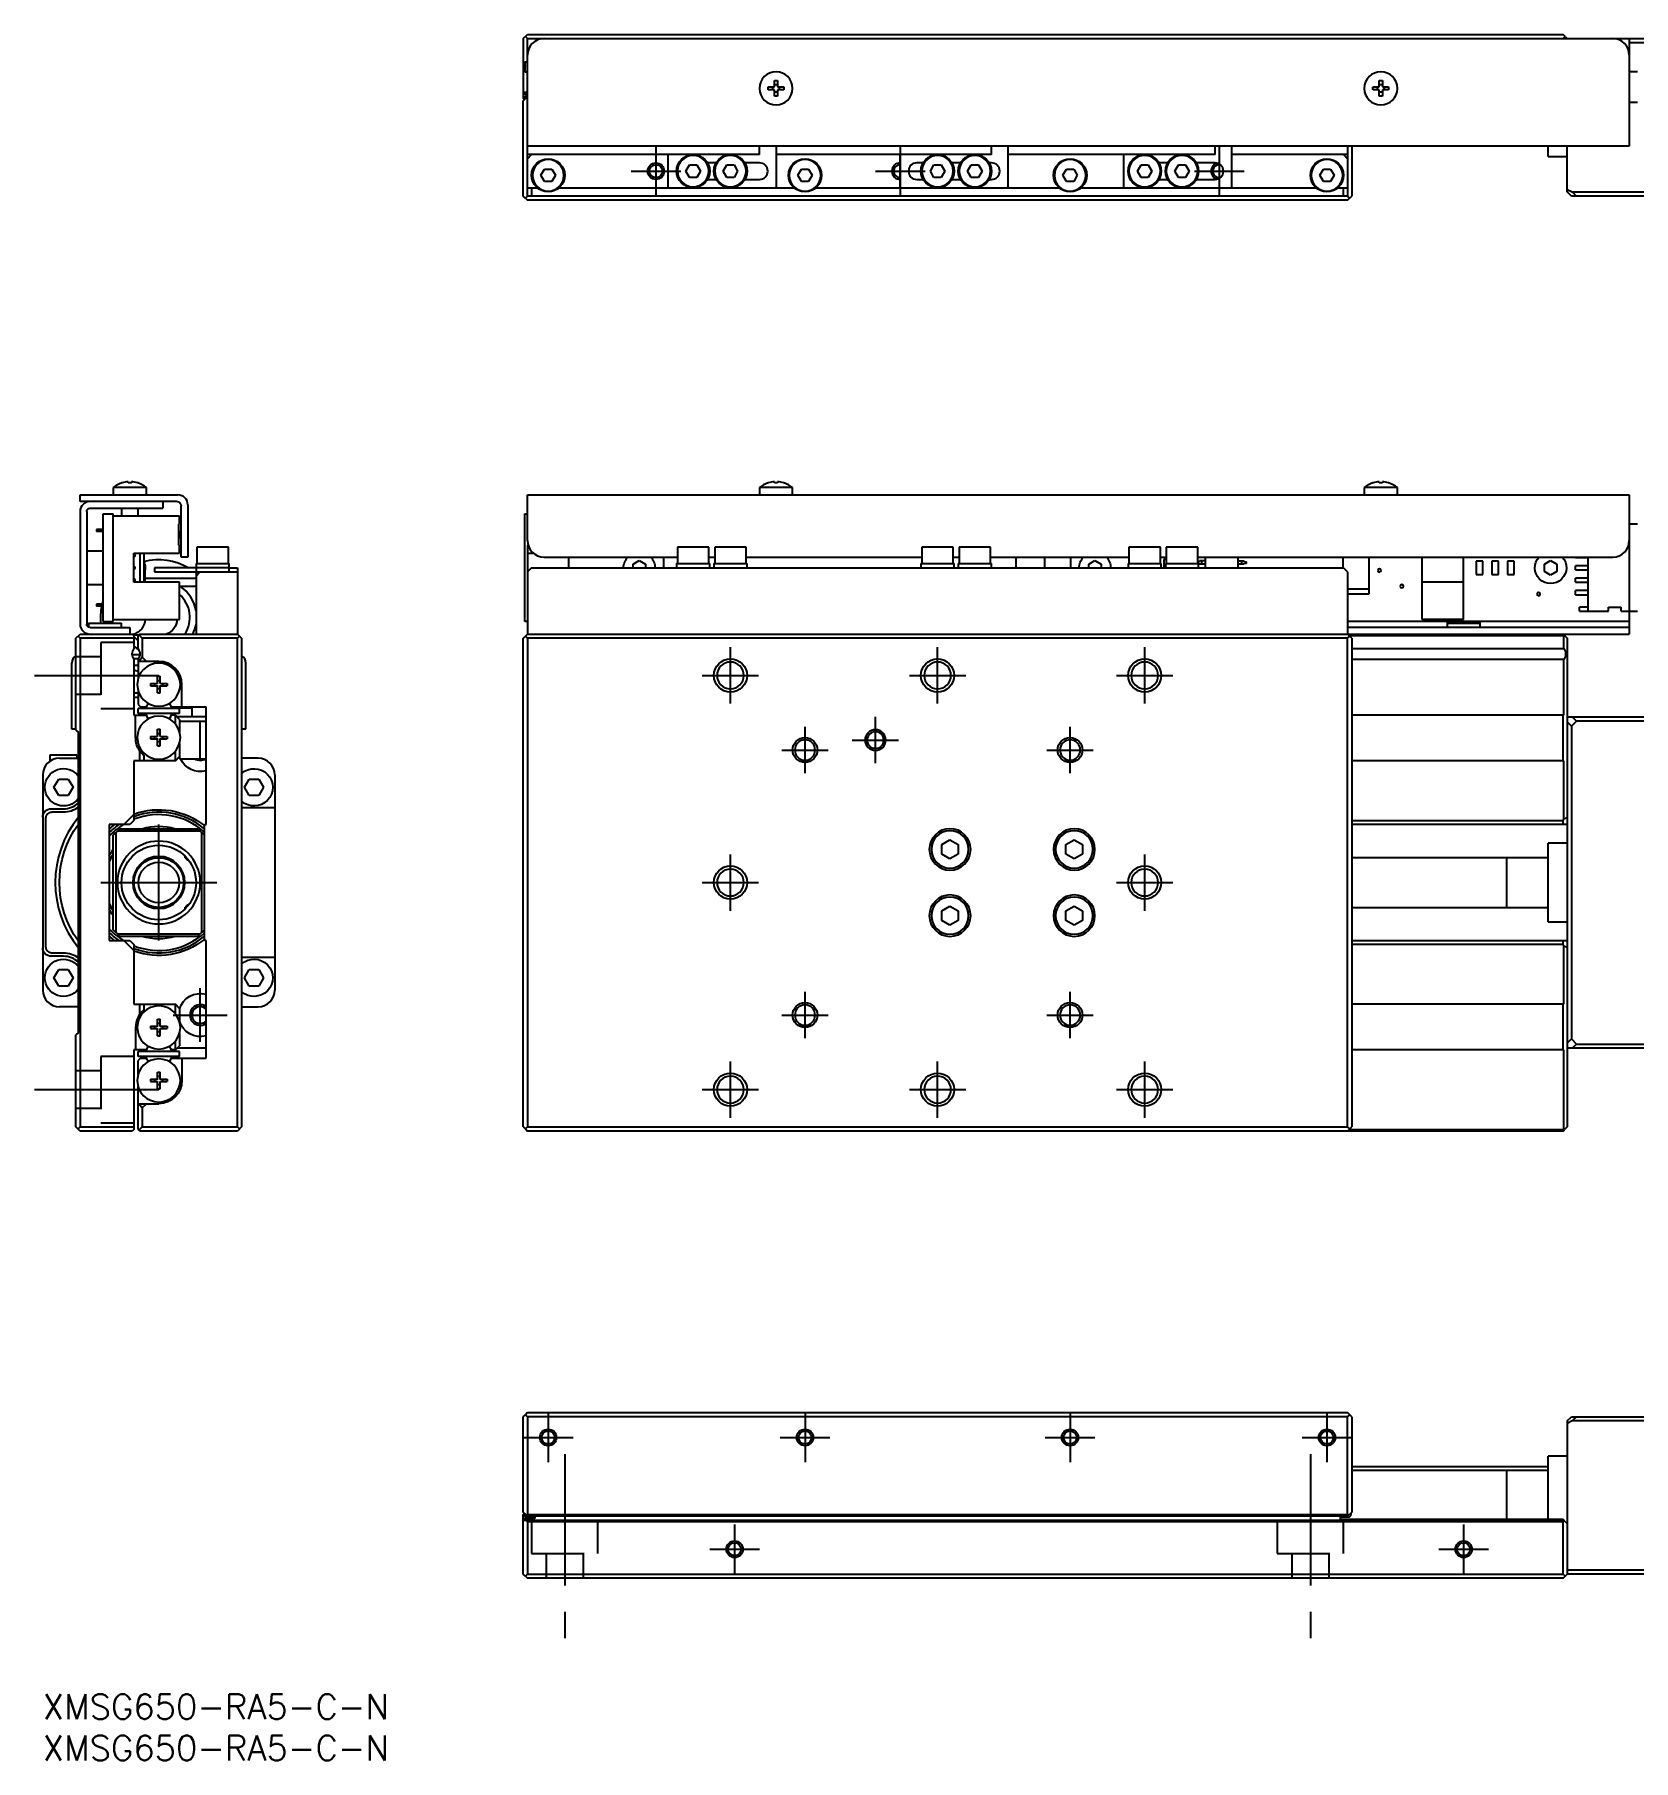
# Model space of a CAD drawing. Extents: x -1 to 721, y -8 to 204.
# Drawn here: x -1 to 192, y -8 to 200.4 of the extents above; entities that cross this region are included whole.
import ezdxf

# ---------------------------------------------------------------- set-up
doc = ezdxf.new("R2010")
doc.units = 0
doc.header["$LTSCALE"] = 0.5
doc.linetypes.add('CENTER', pattern=[50.8, 31.75, -6.35, 6.35, -6.35])
doc.linetypes.add('DASHED', pattern=[19.05, 12.7, -6.35])
for name, color, linetype in [('MSM_CENTER', 1, 'CENTER'), ('MSM_CONTINUOUS', 7, 'CONTINUOUS'), ('MSM_DASHED', 4, 'DASHED'), ('MSM_NARROW', 5, 'CONTINUOUS'), ('MSM_PART_NUMBER', 7, 'CONTINUOUS')]:
    doc.layers.add(name, color=color, linetype=linetype)
doc.styles.get("Standard").update_dxf_attribs({"font": 'txt.shx', "height": 1, "bigfont": 'bigfont.shx'})

# ---------------------------------------------------------------- blocks, each defined once
blk = doc.blocks.new('*U2')
at = {"layer": 'MSM_PART_NUMBER'}
blk.add_text('XMSG650-RA5-C-N', height=3, dxfattribs=at).set_placement((0, -3))
blk = doc.blocks.new('*U3')
at = {"layer": 'MSM_PART_NUMBER'}
blk.add_text('XMSG650-RA5-C-N', height=3, dxfattribs=at).set_placement((0, -8))

msp = doc.modelspace()

# ---------------------------------------------------------------- linework, layer by layer
at = {"layer": 'MSM_CENTER'}
for p, q in [((74, 186.89), (74, 180.89)), ((103.5, 186.89), (103.5, 180.89)), ((142, 186.89), (142, 180.89)), ((71, 183.89), (77, 183.89)), ((100.5, 183.89), (106.5, 183.89)), ((139, 183.89), (145, 183.89)), ((83, 119.6), (83, 126.4)), ((108, 119.6), (108, 126.4)), ((133, 119.6), (133, 126.4)), ((-1, 123), (14, 123)), ((79.6, 123), (86.4, 123)), ((104.6, 123), (111.4, 123)), ((129.6, 123), (136.4, 123)), ((92, 111.2), (92, 116.8)), ((100.5, 112.4), (100.5, 118)), ((124, 111.2), (124, 116.8)), ((97.7, 115.2), (103.3, 115.2)), ((89.2, 114), (94.8, 114)), ((121.2, 114), (126.8, 114)), ((14, 91), (14, 105)), ((83, 94.6), (83, 101.4)), ((133, 94.6), (133, 101.4)), ((7, 98), (21, 98)), ((79.6, 98), (86.4, 98)), ((129.6, 98), (136.4, 98)), ((19, 78.75), (19, 85.25)), ((92, 79.2), (92, 84.8)), ((124, 79.2), (124, 84.8)), ((15.75, 82), (22.25, 82)), ((89.2, 82), (94.8, 82)), ((121.2, 82), (126.8, 82)), ((83, 69.6), (83, 76.4)), ((108, 69.6), (108, 76.4)), ((133, 69.6), (133, 76.4)), ((-1, 73), (14, 73)), ((79.6, 73), (86.4, 73)), ((104.6, 73), (111.4, 73)), ((129.6, 73), (136.4, 73)), ((61, 34), (61, 28)), ((92, 34), (92, 28)), ((124, 34), (124, 28)), ((155, 34), (155, 28)), ((58, 31), (64, 31)), ((89, 31), (95, 31)), ((121, 31), (127, 31)), ((152, 31), (158, 31)), ((63, 29), (63, 4)), ((153, 29), (153, 4)), ((83.5, 20.5), (83.5, 14.5)), ((171.5, 20.5), (171.5, 14.5)), ((80.5, 17.5), (86.5, 17.5)), ((168.5, 17.5), (174.5, 17.5))]:
    msp.add_line(p, q, dxfattribs=at)
at = {"layer": 'MSM_CONTINUOUS'}
for p, q in [((58, 199.89), (58.5, 200.39)), ((58.25, 200.14), (58.5, 199.89)), ((58.5, 200.39), (183.5, 200.39)), ((183.75, 200.14), (183.5, 200.39)), ((183.5, 199.89), (183.75, 200.14)), ((183.75, 200.14), (184, 199.89)), ((58, 199.89), (58, 192.69)), ((58.5, 199.89), (197.5, 199.89)), ((58.5, 180.89), (58.5, 199.89)), ((191.5, 199.89), (191.5, 186.89)), ((197.5, 199.39), (191.5, 199.39)), ((58.2, 197.09), (58.5, 197.09)), ((58.2, 197.09), (58.2, 195.89)), ((58.2, 195.89), (58.5, 195.89)), ((192.5, 195.89), (191.5, 195.89)), ((87.57, 194.09), (88.3, 194.09)), ((88.3, 194.09), (88.3, 194.82)), ((88.7, 194.82), (88.7, 194.09)), ((88.7, 194.09), (89.43, 194.09)), ((160.57, 194.09), (161.3, 194.09)), ((161.3, 194.09), (161.3, 194.82)), ((161.7, 194.82), (161.7, 194.09)), ((161.7, 194.09), (162.43, 194.09)), ((58.5, 193.39), (58, 193.39)), ((58.5, 193.19), (58, 193.19)), ((58, 192.39), (58.4, 192.79)), ((58.1, 192.59), (58, 192.69)), ((58, 180.89), (58, 192.39)), ((58.1, 192.49), (58.1, 192.69)), ((58.5, 193.59), (58.3, 193.39)), ((58.5, 192.99), (58.4, 192.99)), ((58.4, 192.79), (58.5, 192.89)), ((58.4, 192.79), (58.5, 192.69)), ((88.3, 193.69), (87.57, 193.69)), ((88.3, 192.96), (88.3, 193.69)), ((88.7, 193.69), (88.7, 192.96)), ((89.43, 193.69), (88.7, 193.69)), ((161.3, 193.69), (160.57, 193.69)), ((161.3, 192.96), (161.3, 193.69)), ((161.7, 193.69), (161.7, 192.96)), ((162.43, 193.69), (161.7, 193.69)), ((192.5, 192.19), (191.5, 192.19)), ((191.5, 186.89), (58.5, 186.89)), ((86.5, 185.89), (58.5, 185.89)), ((58.5, 185.39), (59, 185.89)), ((75.5, 181.89), (75.5, 185.89)), ((86.5, 185.89), (86.5, 186.89)), ((88.5, 186.89), (88.5, 181.89)), ((114.5, 185.89), (88.5, 185.89)), ((103.5, 181.89), (103.5, 185.89)), ((114.5, 185.89), (114.5, 186.89)), ((116.5, 186.89), (116.5, 181.89)), ((141.5, 185.89), (116.5, 185.89)), ((130.5, 181.89), (130.5, 185.89)), ((141.5, 185.89), (141.5, 186.89)), ((143.5, 186.89), (143.5, 181.89)), ((157.5, 185.89), (143.5, 185.89)), ((157, 185.89), (157.5, 185.39)), ((157.5, 186.89), (157.5, 180.89)), ((158, 186.89), (158, 180.89)), ((181.7, 185.64), (181.7, 186.89)), ((181.7, 185.64), (184, 185.64)), ((184, 181.39), (184, 186.89)), ((60.13, 183.39), (60.57, 184.14)), ((60.57, 182.64), (60.13, 183.39)), ((60.57, 184.14), (61.43, 184.14)), ((61.43, 184.14), (61.87, 183.39)), ((61.87, 183.39), (61.43, 182.64)), ((77.63, 183.89), (78.07, 184.64)), ((78.07, 183.14), (77.63, 183.89)), ((78.07, 184.64), (78.93, 184.64)), ((78.93, 184.64), (79.37, 183.89)), ((79.37, 183.89), (78.93, 183.14)), ((81.27, 184.89), (80.23, 184.89)), ((82.13, 183.89), (82.57, 184.64)), ((82.57, 183.14), (82.13, 183.89)), ((82.57, 184.64), (83.43, 184.64)), ((83.43, 184.64), (83.87, 183.89)), ((83.87, 183.89), (83.43, 183.14)), ((86.5, 184.89), (84.73, 184.89)), ((91.13, 183.39), (91.57, 184.14)), ((91.57, 182.64), (91.13, 183.39)), ((91.57, 184.14), (92.43, 184.14)), ((92.43, 184.14), (92.87, 183.39)), ((92.87, 183.39), (92.43, 182.64)), ((106.27, 184.89), (105.5, 184.89)), ((107.13, 183.89), (107.57, 184.64)), ((107.57, 183.14), (107.13, 183.89)), ((107.57, 184.64), (108.43, 184.64)), ((108.43, 184.64), (108.87, 183.89)), ((108.87, 183.89), (108.43, 183.14)), ((110.77, 184.89), (109.73, 184.89)), ((111.63, 183.89), (112.07, 184.64)), ((112.07, 183.14), (111.63, 183.89)), ((112.07, 184.64), (112.93, 184.64)), ((112.93, 184.64), (113.37, 183.89)), ((113.37, 183.89), (112.93, 183.14)), ((114.5, 184.89), (114.23, 184.89)), ((123.13, 183.39), (123.57, 184.14)), ((123.57, 182.64), (123.13, 183.39)), ((123.57, 184.14), (124.43, 184.14)), ((124.43, 184.14), (124.87, 183.39)), ((124.87, 183.39), (124.43, 182.64)), ((132.13, 183.89), (132.57, 184.64)), ((132.57, 183.14), (132.13, 183.89)), ((132.57, 184.64), (133.43, 184.64)), ((133.43, 184.64), (133.87, 183.89)), ((133.87, 183.89), (133.43, 183.14)), ((135.77, 184.89), (134.73, 184.89)), ((136.63, 183.89), (137.07, 184.64)), ((137.07, 183.14), (136.63, 183.89)), ((137.07, 184.64), (137.93, 184.64)), ((137.93, 184.64), (138.37, 183.89)), ((138.37, 183.89), (137.93, 183.14)), ((141.5, 184.89), (139.23, 184.89)), ((154.13, 183.39), (154.57, 184.14)), ((154.57, 182.64), (154.13, 183.39)), ((154.57, 184.14), (155.43, 184.14)), ((155.43, 184.14), (155.87, 183.39)), ((155.87, 183.39), (155.43, 182.64)), ((58.5, 181.89), (59.68, 181.89)), ((59, 181.89), (59, 180.89)), ((61.43, 182.64), (60.57, 182.64)), ((62.32, 181.89), (90.68, 181.89)), ((78.93, 183.14), (78.07, 183.14)), ((80.23, 182.89), (81.27, 182.89)), ((83.43, 183.14), (82.57, 183.14)), ((84.73, 182.89), (86.5, 182.89)), ((92.43, 182.64), (91.57, 182.64)), ((93.32, 181.89), (122.68, 181.89)), ((105.5, 182.89), (106.27, 182.89)), ((108.43, 183.14), (107.57, 183.14)), ((109.73, 182.89), (110.77, 182.89)), ((112.93, 183.14), (112.07, 183.14)), ((114.23, 182.89), (114.5, 182.89)), ((124.43, 182.64), (123.57, 182.64)), ((125.32, 181.89), (153.68, 181.89)), ((133.43, 183.14), (132.57, 183.14)), ((134.73, 182.89), (135.77, 182.89)), ((137.93, 183.14), (137.07, 183.14)), ((139.23, 182.89), (141.5, 182.89)), ((155.43, 182.64), (154.57, 182.64)), ((156.32, 181.89), (157.5, 181.89)), ((157, 180.89), (157, 181.89)), ((184, 181.69), (184.61, 181.39)), ((184.5, 180.89), (184, 181.39)), ((184.61, 181.39), (197.5, 181.39)), ((184.61, 181.39), (185.11, 180.89)), ((58.25, 180.64), (58, 180.89)), ((58.5, 180.89), (58.25, 180.64)), ((58.25, 180.64), (58.5, 180.39)), ((157.5, 180.89), (58.5, 180.89)), ((157.5, 180.39), (58.5, 180.39)), ((157.5, 180.39), (158, 180.89)), ((157.75, 180.64), (157.5, 180.89)), ((197.5, 180.89), (184.5, 180.89)), ((9.57, 146.26), (9.55, 146.26)), ((10.3, 146.26), (10.3, 146.39)), ((10.7, 146.26), (10.3, 146.26)), ((10.7, 146.39), (10.7, 146.26)), ((11.45, 146.26), (11.43, 146.26)), ((87.57, 146.26), (87.55, 146.26)), ((88.3, 146.26), (88.3, 146.39)), ((88.7, 146.26), (88.3, 146.26)), ((88.7, 146.39), (88.7, 146.26)), ((89.45, 146.26), (89.43, 146.26)), ((160.57, 146.26), (160.55, 146.26)), ((161.3, 146.26), (161.3, 146.39)), ((161.7, 146.26), (161.3, 146.26)), ((161.7, 146.39), (161.7, 146.26)), ((162.45, 146.26), (162.43, 146.26)), ((4.5, 144.8), (16.3, 144.8)), ((4.5, 144), (4.5, 144.8)), ((16.2, 144), (4.5, 144)), ((8.5, 145.7), (8.5, 144.8)), ((12.5, 145.7), (8.5, 145.7)), ((12.5, 144.8), (12.5, 145.7)), ((14.5, 144), (14.5, 143.2)), ((58.5, 144.8), (191.5, 144.8)), ((58.5, 139.3), (58.5, 144.8)), ((86.5, 145.7), (86.5, 144.8)), ((90.5, 145.7), (86.5, 145.7)), ((90.5, 144.8), (90.5, 145.7)), ((159.5, 145.7), (159.5, 144.8)), ((163.5, 145.7), (159.5, 145.7)), ((163.5, 144.8), (163.5, 145.7)), ((191.5, 144.8), (191.5, 128)), ((4.5, 142.8), (4.5, 129.2)), ((5.3, 142.8), (5.3, 129.2)), ((5.7, 143.2), (14.5, 143.2)), ((7.3, 142.5), (8.5, 142.5)), ((7.3, 129.5), (7.3, 142.5)), ((8.5, 129.5), (8.5, 142.5)), ((16.5, 142.25), (8.5, 142.25)), ((9.5, 143.2), (9.5, 142.25)), ((11.5, 142.25), (11.5, 143.2)), ((16.5, 141.25), (16.5, 142.25)), ((16.7, 137.3), (16.7, 143.5)), ((17.5, 143.6), (17.5, 137.3)), ((58.2, 129.5), (58.2, 142.5)), ((58.2, 142.5), (58.5, 142.5)), ((6.5, 140.63), (6.5, 140.38)), ((7.3, 140.63), (6.5, 140.63)), ((7.3, 140.38), (6.5, 140.38)), ((16.5, 141.25), (16.4, 141.25)), ((16.4, 138.75), (16.4, 141.25)), ((16.4, 140.45), (16.5, 140.45)), ((16.4, 140.08), (16.5, 140.08)), ((16.4, 139.93), (16.5, 139.93)), ((16.5, 139.55), (16.5, 140.45)), ((192.5, 141.25), (191.5, 141.25)), ((7.3, 138), (5.3, 138)), ((11, 134.25), (11, 137.75)), ((11, 137.75), (16.5, 137.75)), ((11.7, 137.75), (11.7, 134.25)), ((12.2, 137.75), (12.2, 134.25)), ((16.4, 139.55), (16.5, 139.55)), ((16.5, 138.75), (16.4, 138.75)), ((16.5, 137.75), (16.5, 138.75)), ((22.4, 138.5), (18.6, 138.5)), ((18.6, 138.5), (18.6, 136.5)), ((22.4, 136.5), (22.4, 138.5)), ((58.58, 138.75), (58.5, 138.75)), ((58.5, 138.75), (58.5, 128)), ((58.5, 137.75), (59.24, 137.75)), ((80.4, 138.5), (76.6, 138.5)), ((76.6, 138.5), (76.6, 136.5)), ((80.4, 136.5), (80.4, 138.5)), ((84.9, 138.5), (81.1, 138.5)), ((81.1, 138.5), (81.1, 136.5)), ((84.9, 136.5), (84.9, 138.5)), ((109.9, 138.5), (106.1, 138.5)), ((106.1, 138.5), (106.1, 136.5)), ((109.9, 136.5), (109.9, 138.5)), ((110.6, 138.5), (110.6, 136.5)), ((114.4, 138.5), (110.6, 138.5)), ((114.4, 136.5), (114.4, 138.5)), ((131.1, 138.5), (131.1, 136.5)), ((134.9, 138.5), (131.1, 138.5)), ((134.9, 136.5), (134.9, 138.5)), ((135.6, 138.5), (135.6, 136.5)), ((139.4, 138.5), (135.6, 138.5)), ((139.4, 136.5), (139.4, 138.5)), ((12.35, 134.25), (12.35, 136)), ((22.5, 136), (13.5, 136)), ((13.5, 136), (13.5, 135.5)), ((13.5, 135.5), (23.5, 135.5)), ((17.5, 137.3), (16.7, 137.3)), ((18.5, 136.5), (22.5, 136.5)), ((18.5, 136.5), (18.5, 128)), ((18.5, 135), (19, 135.5)), ((22.5, 135.5), (22.5, 136.5)), ((22.5, 136), (23.5, 136)), ((23.5, 136), (23.5, 128)), ((59, 136), (58.5, 135.5)), ((59, 136), (157, 136)), ((60.5, 137.3), (76.6, 137.3)), ((63.5, 136), (63.5, 137.3)), ((71.25, 136.43), (72, 136.87)), ((71.25, 136), (71.25, 136.43)), ((72, 136.87), (72.75, 136.43)), ((72.75, 136.43), (72.75, 136)), ((74.9, 137.3), (74.9, 136)), ((76.5, 136.5), (76.5, 136)), ((76.5, 136.5), (80.5, 136.5)), ((80.4, 137.3), (81.1, 137.3)), ((80.5, 136), (80.5, 136.5)), ((81, 136.5), (81, 136)), ((81, 136.5), (85, 136.5)), ((84.9, 137.3), (106.1, 137.3)), ((85, 136), (85, 136.5)), ((106, 136.5), (106, 136)), ((106, 136.5), (110, 136.5)), ((109.9, 137.3), (110.6, 137.3)), ((110, 136), (110, 136.5)), ((110.5, 136.5), (110.5, 136)), ((110.5, 136.5), (114.5, 136.5)), ((114.4, 137.3), (131.1, 137.3)), ((114.5, 136), (114.5, 136.5)), ((117.5, 136), (117.5, 137.3)), ((120.9, 137.3), (120.9, 136)), ((124.1, 136), (124.1, 137.3)), ((126.25, 136.43), (127, 136.87)), ((126.25, 136), (126.25, 136.43)), ((127, 136.87), (127.75, 136.43)), ((127.75, 136.43), (127.75, 136)), ((131, 136.5), (131, 136)), ((131, 136.5), (135, 136.5)), ((134.9, 137.3), (135.6, 137.3)), ((135, 136), (135, 136.5)), ((135.6, 137), (135.31, 137)), ((135.31, 137), (135.31, 136)), ((135.5, 136.5), (135.5, 136)), ((135.5, 136.5), (139.5, 136.5)), ((139.4, 137.3), (189.5, 137.3)), ((139.4, 136.74), (139.54, 136.74)), ((139.54, 136.54), (139.4, 136.54)), ((139.5, 136), (139.5, 136.5)), ((139.54, 136.74), (139.6, 136.85)), ((139.6, 136.42), (139.54, 136.54)), ((140.34, 136.85), (139.6, 136.85)), ((140.34, 136.42), (139.6, 136.42)), ((139.9, 136.42), (139.9, 136.85)), ((140.34, 136), (140.34, 137.3)), ((144.24, 137.3), (144.24, 136)), ((144.24, 136.85), (144.97, 136.85)), ((144.97, 136.42), (144.24, 136.42)), ((144.68, 136.85), (144.68, 136.42)), ((144.97, 136.85), (145.04, 136.74)), ((145.04, 136.54), (144.97, 136.42)), ((145.04, 136.74), (145.29, 136.74)), ((145.29, 136.54), (145.04, 136.54)), ((145.29, 136.54), (145.29, 136.74)), ((156.9, 137.3), (156.9, 136)), ((157.5, 135.5), (157, 136)), ((157.5, 135.5), (157.5, 128)), ((160.1, 132.85), (160.1, 137.3)), ((166.5, 129.75), (166.5, 137.3)), ((171.5, 129.75), (171.5, 137.3)), ((173.8, 136.8), (173, 136.8)), ((173, 136.8), (173, 135.2)), ((173.8, 135.2), (173.8, 136.8)), ((174.91, 136.8), (174.91, 135.2)), ((175.71, 136.8), (174.91, 136.8)), ((175.71, 135.2), (175.71, 136.8)), ((176.81, 136.8), (176.81, 135.2)), ((177.61, 136.8), (176.81, 136.8)), ((177.61, 135.2), (177.61, 136.8)), ((181.25, 136.43), (182, 136.87)), ((181.25, 135.57), (181.25, 136.43)), ((182, 135.13), (181.25, 135.57)), ((182, 136.87), (182.75, 136.43)), ((182.75, 135.57), (182, 135.13)), ((182.75, 136.43), (182.75, 135.57)), ((185, 137.25), (185, 137.3)), ((185, 137.25), (186.5, 137.25)), ((186.5, 136.25), (185, 136.25)), ((185, 135.75), (185, 136.25)), ((185, 135.75), (186.5, 135.75)), ((186.5, 137.3), (186.5, 130.75)), ((5.3, 134), (7.3, 134)), ((16.5, 134.25), (11, 134.25)), ((12.35, 134.75), (18.5, 134.75)), ((16.5, 129.75), (16.5, 134.25)), ((18.5, 133.75), (16.5, 133.75)), ((157.5, 133.45), (160.1, 133.45)), ((171.5, 134.25), (166.5, 134.25)), ((173, 135.2), (173.8, 135.2)), ((174.91, 135.2), (175.71, 135.2)), ((176.81, 135.2), (177.61, 135.2)), ((186.5, 134.75), (185, 134.75)), ((185, 134.25), (185, 134.75)), ((185, 134.25), (186.5, 134.25)), ((7.3, 131.63), (6.5, 131.63)), ((6.5, 131.63), (6.5, 131.38)), ((7.3, 131.38), (6.5, 131.38)), ((157.5, 132.85), (160.1, 132.85)), ((186.5, 133.25), (185, 133.25)), ((185, 132.75), (185, 133.25)), ((185, 132.75), (186.5, 132.75)), ((5.5, 129.3), (5.5, 128.85)), ((5.5, 129.3), (9.5, 129.3)), ((7.3, 129.5), (8.5, 129.5)), ((7.5, 129.5), (7.5, 129.3)), ((8.5, 129.75), (16.5, 129.75)), ((9.5, 128.8), (9.5, 129.3)), ((58.5, 129.5), (58.2, 129.5)), ((191.5, 129.5), (157.5, 129.5)), ((171.5, 129.75), (166.5, 129.75)), ((169.5, 129.5), (169.5, 128.8)), ((169.5, 129.3), (173.5, 129.3)), ((173.5, 128.8), (173.5, 129.5)), ((186.5, 131.25), (185.5, 131.25)), ((185.5, 130.75), (185.5, 131.25)), ((185.5, 130.75), (189, 130.75)), ((189, 130.75), (189, 131.25)), ((189, 131.25), (190.5, 131.25)), ((190.5, 130.75), (190.5, 131.25)), ((190.5, 130.75), (192.5, 130.75)), ((4, 127.5), (4.5, 128)), ((4, 116.4), (4, 127.5)), ((4.5, 127.5), (4.25, 127.75)), ((4.5, 128), (10.8, 128)), ((11, 127.5), (4.5, 127.5)), ((4.5, 127.5), (4.5, 68.5)), ((5.7, 128.8), (10.5, 128.8)), ((10.5, 128.8), (10.5, 128)), ((10.8, 128), (11, 127.8)), ((11.57, 127.87), (10.93, 127.87)), ((11, 127.8), (11, 126.26)), ((11.7, 128), (11.5, 127.8)), ((11.5, 126.26), (11.5, 127.8)), ((12, 127.5), (11.6, 127.9)), ((11.7, 128), (23.5, 128)), ((12, 127.5), (12, 125.2)), ((23.5, 127.5), (12, 127.5)), ((23.5, 128), (24, 127.5)), ((23.75, 127.75), (23.5, 127.5)), ((23.5, 68.5), (23.5, 127.5)), ((24, 127.5), (24, 68.5)), ((58.25, 127.75), (58, 127.5)), ((58, 68.5), (58, 127.5)), ((58.5, 128), (58.25, 127.75)), ((58.25, 127.75), (58.5, 127.5)), ((58.5, 128), (191.5, 128)), ((58.5, 127.5), (58.5, 68.5)), ((157.5, 127.5), (58.5, 127.5)), ((191.5, 128.8), (157.5, 128.8)), ((158, 127.5), (157.5, 128)), ((157.5, 127.5), (157.75, 127.75)), ((157.5, 68.5), (157.5, 127.5)), ((183.6, 127.8), (157.7, 127.8)), ((158, 127.5), (158, 68.5)), ((183.65, 127.85), (183.5, 128)), ((183.6, 127.8), (183.65, 127.85)), ((183.6, 126.26), (183.6, 127.8)), ((183.65, 127.85), (184, 127.5)), ((184, 127.5), (184, 68.5)), ((11.74, 125.5), (10.76, 125.5)), ((12, 125.2), (11.65, 124.7)), ((12.5, 124.7), (12, 125.2)), ((158, 126.26), (183.6, 126.26)), ((3.5, 116.5), (3.5, 124.5)), ((11.55, 125), (10.95, 125)), ((11, 124.94), (11, 118.2)), ((11, 124.25), (11.5, 124.25)), ((11.5, 124.94), (11.5, 122.61)), ((14, 124.7), (11.5, 124.7)), ((24.5, 116.5), (24.5, 124.5)), ((183.6, 124.94), (158, 124.94)), ((183.6, 118.2), (183.6, 124.94)), ((11, 120.9), (11.5, 120.9)), ((11.5, 121.19), (11.5, 119.5)), ((13, 122.05), (13, 121.76)), ((13, 122.05), (13.8, 122.05)), ((13, 121.76), (13.8, 121.76)), ((13.53, 121.76), (13.53, 122.05)), ((13.86, 122.11), (13.86, 122.9)), ((13.86, 122.9), (14.15, 122.9)), ((14.15, 122.37), (13.86, 122.37)), ((13.86, 120.9), (13.86, 121.7)), ((13.86, 121.43), (14.15, 121.43)), ((13.86, 120.9), (14.15, 120.9)), ((14.15, 122.11), (14.15, 122.9)), ((14.15, 120.9), (14.15, 121.7)), ((14.21, 122.05), (15, 122.05)), ((14.21, 121.76), (15, 121.76)), ((14.47, 121.76), (14.47, 122.05)), ((15, 122.05), (15, 121.76)), ((16.8, 119.2), (16.8, 121.9)), ((11, 120.4), (11.5, 120.4)), ((11.5, 119.5), (11.8, 119.2)), ((11.5, 118.4), (11.5, 119)), ((16.5, 119), (11.5, 119)), ((11.8, 119.2), (12.46, 119.2)), ((12.08, 119.2), (12.08, 119)), ((12.54, 119.34), (12.46, 119.2)), ((12.58, 119.4), (12.58, 119.42)), ((15.54, 119.2), (15.33, 119.58)), ((15.54, 119.2), (19.7, 119.2)), ((16.3, 119), (16.35, 119.05)), ((16.42, 119.08), (18, 119.08)), ((16.5, 118.4), (16.5, 119)), ((18, 119.2), (18, 118)), ((19.7, 105), (19.7, 119.2)), ((11, 118.2), (12.46, 118.2)), ((11.2, 115.5), (11.2, 118.2)), ((16.5, 118.4), (11.5, 118.4)), ((12.08, 118.4), (12.08, 118.2)), ((12.46, 118.2), (12.67, 117.82)), ((12.58, 118), (12.57, 118)), ((12.58, 118), (12.58, 118)), ((15.43, 118), (15.42, 118)), ((15.46, 118.06), (15.54, 118.2)), ((16, 118.2), (15.54, 118.2)), ((16, 118.2), (16, 118.4)), ((16.5, 117.7), (16, 118.2)), ((16, 117.16), (16, 118.2)), ((19.7, 118), (16.2, 118)), ((16.5, 117.7), (16.5, 116.21)), ((19.7, 117.45), (16.5, 117.45)), ((19, 112.95), (19, 117.45)), ((183.6, 118.2), (158, 118.2)), ((183.5, 112.7), (183.5, 118.2)), ((184, 118), (213, 118)), ((184.5, 116.89), (184, 117.39)), ((185.11, 117.5), (184.5, 116.89)), ((184.5, 116.89), (184.5, 79.11)), ((184.61, 118), (185.11, 117.5)), ((197.5, 117.5), (185.11, 117.5)), ((4, 116.5), (3.5, 116.5)), ((4, 116.4), (4.3, 116.1)), ((4.3, 79.9), (4.3, 116.1)), ((13, 115.65), (13, 115.36)), ((13, 115.65), (13.8, 115.65)), ((13, 115.36), (13.8, 115.36)), ((13.53, 115.36), (13.53, 115.65)), ((13.86, 115.71), (13.86, 116.5)), ((13.86, 116.5), (14.15, 116.5)), ((14.15, 115.97), (13.86, 115.97)), ((13.86, 114.5), (13.86, 115.3)), ((13.86, 115.03), (14.15, 115.03)), ((14.15, 115.71), (14.15, 116.5)), ((14.15, 114.5), (14.15, 115.3)), ((14.21, 115.65), (15, 115.65)), ((14.21, 115.36), (15, 115.36)), ((14.47, 115.36), (14.47, 115.65)), ((15, 115.65), (15, 115.36)), ((16.5, 114.79), (16.5, 112.95)), ((24.5, 116.5), (24, 116.5)), ((0.9, 113.4), (4.1, 113.4)), ((0.9, 112.67), (0.9, 113.4)), ((2, 113), (4.3, 113)), ((4.1, 113.4), (4.1, 113)), ((11, 112.7), (11, 105.5)), ((16, 112.7), (11, 112.7)), ((11.7, 112.7), (11.7, 113.9)), ((12.2, 113.36), (12.2, 112.7)), ((13.86, 114.5), (14.15, 114.5)), ((16, 112.7), (16, 113.84)), ((16, 112.7), (16.5, 113.2)), ((16.5, 112.95), (19.7, 112.95)), ((26, 113), (24, 113)), ((183.6, 112.7), (158, 112.7)), ((183.6, 105.64), (183.6, 112.7)), ((0, 111), (0, 85)), ((1.35, 109.5), (1.92, 110.5)), ((1.92, 110.5), (3.08, 110.5)), ((3.08, 110.5), (3.65, 109.5)), ((24.35, 109.5), (24.92, 110.5)), ((24.92, 110.5), (26.08, 110.5)), ((26.08, 110.5), (26.65, 109.5)), ((28, 111), (28, 107)), ((1.92, 108.5), (1.35, 109.5)), ((3.08, 108.5), (1.92, 108.5)), ((3.65, 109.5), (3.08, 108.5)), ((24.92, 108.5), (24.35, 109.5)), ((26.08, 108.5), (24.92, 108.5)), ((26.65, 109.5), (26.08, 108.5)), ((1, 106.9), (2.5, 106.9)), ((1.13, 106.52), (2.5, 106.52)), ((28, 107), (24, 107)), ((28, 107), (28, 89)), ((0.38, 90.23), (0.38, 105.77)), ((8, 105), (8, 91)), ((10.5, 105), (8, 105)), ((9.3, 104.5), (8.8, 104)), ((19, 104.2), (9, 104.2)), ((9.3, 104.5), (18.7, 104.5)), ((9.79, 105), (11, 106.21)), ((11, 105.5), (10.5, 105)), ((18.7, 104.5), (19, 104.2)), ((19.2, 104), (19, 104.2)), ((19.5, 105), (19.7, 105)), ((19.5, 91), (19.5, 105)), ((158, 105.5), (183.5, 105.5)), ((184, 105), (158, 105)), ((183.5, 105.5), (183.6, 105.64)), ((183.5, 105), (183.5, 105.5)), ((184, 105.81), (183.6, 105.64)), ((8.5, 103.7), (8.8, 104)), ((8.5, 92.3), (8.5, 103.7)), ((8.8, 104), (8.8, 92)), ((19.2, 104), (19.5, 103.7)), ((19.2, 92), (19.2, 104)), ((108.5, 102.58), (109.5, 103.15)), ((108.5, 101.42), (108.5, 102.58)), ((109.5, 103.15), (110.5, 102.58)), ((110.5, 102.58), (110.5, 101.42)), ((123.5, 102.58), (124.5, 103.15)), ((123.5, 101.42), (123.5, 102.58)), ((124.5, 103.15), (125.5, 102.58)), ((125.5, 102.58), (125.5, 101.42)), ((184, 102.75), (181.7, 102.75)), ((181.7, 93.25), (181.7, 102.75)), ((17.2, 100.98), (17.2, 101.16)), ((17.2, 100.98), (17.43, 100.75)), ((17.43, 100.92), (17.43, 100.75)), ((17.43, 100.75), (17.56, 100.75)), ((17.56, 100.75), (17.56, 100.75)), ((109.5, 100.85), (108.5, 101.42)), ((110.5, 101.42), (109.5, 100.85)), ((124.5, 100.85), (123.5, 101.42)), ((125.5, 101.42), (124.5, 100.85)), ((181.7, 101), (158, 101)), ((176.7, 95), (176.7, 101)), ((11.04, 96.94), (11.04, 96.94)), ((16.97, 96.94), (16.97, 96.94)), ((12.56, 95.2), (12.63, 95.2)), ((12.69, 95.14), (12.63, 95.2)), ((15.38, 95.2), (15.31, 95.14)), ((15.38, 95.2), (15.44, 95.2)), ((17.43, 95.25), (17.2, 95.03)), ((17.2, 94.84), (17.2, 95.03)), ((17.56, 95.25), (17.43, 95.25)), ((17.43, 95.25), (17.43, 95.08)), ((17.56, 95.25), (17.56, 95.25)), ((108.5, 94.58), (109.5, 95.15)), ((108.5, 93.42), (108.5, 94.58)), ((109.5, 95.15), (110.5, 94.58)), ((110.5, 94.58), (110.5, 93.42)), ((123.5, 94.58), (124.5, 95.15)), ((123.5, 93.42), (123.5, 94.58)), ((124.5, 95.15), (125.5, 94.58)), ((125.5, 94.58), (125.5, 93.42)), ((158, 95), (181.7, 95)), ((8.8, 92), (8.5, 92.3)), ((8.8, 92), (9.3, 91.5)), ((9, 91.8), (19, 91.8)), ((19, 91.8), (18.7, 91.5)), ((19, 91.8), (19.2, 92)), ((19.5, 92.3), (19.2, 92)), ((109.5, 92.85), (108.5, 93.42)), ((110.5, 93.42), (109.5, 92.85)), ((124.5, 92.85), (123.5, 93.42)), ((125.5, 93.42), (124.5, 92.85)), ((181.7, 93.25), (184, 93.25)), ((8, 91), (10.5, 91)), ((18.7, 91.5), (9.3, 91.5)), ((11, 89.79), (9.79, 91)), ((10.5, 91), (11, 90.5)), ((11, 90.5), (11, 83.3)), ((19.7, 91), (19.5, 91)), ((19.7, 76.8), (19.7, 91)), ((158, 91), (184, 91)), ((183.5, 90.5), (158, 90.5)), ((183.5, 90.5), (183.5, 91)), ((183.6, 90.36), (183.5, 90.5)), ((183.6, 90.36), (184, 90.19)), ((183.6, 83.3), (183.6, 90.36)), ((2.5, 89.1), (1, 89.1)), ((2.5, 89.48), (1.13, 89.48)), ((24, 89), (28, 89)), ((28, 89), (28, 85)), ((1.35, 86.5), (1.92, 87.5)), ((1.92, 85.5), (1.35, 86.5)), ((1.92, 87.5), (3.08, 87.5)), ((3.08, 85.5), (1.92, 85.5)), ((3.08, 87.5), (3.65, 86.5)), ((3.65, 86.5), (3.08, 85.5)), ((24.35, 86.5), (24.92, 87.5)), ((24.92, 85.5), (24.35, 86.5)), ((24.92, 87.5), (26.08, 87.5)), ((26.08, 85.5), (24.92, 85.5)), ((26.08, 87.5), (26.65, 86.5)), ((26.65, 86.5), (26.08, 85.5)), ((4.3, 83), (2, 83)), ((11, 83.3), (16, 83.3)), ((11.7, 82.1), (11.7, 83.3)), ((12.2, 83.3), (12.2, 82.64)), ((13.86, 80.71), (13.86, 81.5)), ((13.86, 81.5), (14.15, 81.5)), ((14.15, 80.71), (14.15, 81.5)), ((16.5, 82.8), (16, 83.3)), ((16, 82.16), (16, 83.3)), ((16.5, 82.8), (16.5, 81.21)), ((24, 83), (26, 83)), ((183.6, 83.3), (158, 83.3)), ((183.5, 77.8), (183.5, 83.3)), ((4.3, 79.9), (4, 79.6)), ((4, 68.5), (4, 79.6)), ((11.2, 80.5), (11.2, 77.8)), ((13, 80.65), (13, 80.36)), ((13, 80.65), (13.8, 80.65)), ((13, 80.36), (13.8, 80.36)), ((13.53, 80.36), (13.53, 80.65)), ((14.15, 80.97), (13.86, 80.97)), ((13.86, 79.5), (13.86, 80.3)), ((13.86, 80.03), (14.15, 80.03)), ((13.86, 79.5), (14.15, 79.5)), ((14.15, 79.5), (14.15, 80.3)), ((14.21, 80.65), (15, 80.65)), ((14.21, 80.36), (15, 80.36)), ((14.47, 80.36), (14.47, 80.65)), ((15, 80.65), (15, 80.36)), ((16.5, 79.79), (16.5, 78.3)), ((11, 77.8), (11, 68.2)), ((12.46, 77.8), (11, 77.8)), ((11.5, 77), (11.5, 77.6)), ((16.5, 77.6), (11.5, 77.6)), ((12.67, 78.18), (12.46, 77.8)), ((12.58, 78), (12.57, 78)), ((15.43, 78), (15.42, 78)), ((15.54, 77.8), (15.46, 77.94)), ((16, 77.8), (15.54, 77.8)), ((16, 77.8), (16, 78.84)), ((16, 77.8), (16.5, 78.3)), ((19.7, 78), (16.2, 78)), ((16.5, 77), (16.5, 77.6)), ((183.6, 77.8), (158, 77.8)), ((183.6, 68.2), (183.6, 77.8)), ((184, 78.61), (184.5, 79.11)), ((213, 78), (184, 78)), ((184.5, 79.11), (185.11, 78.5)), ((185.11, 78.5), (184.61, 78)), ((185.11, 78.5), (197.5, 78.5)), ((16.5, 77), (11.5, 77)), ((11.8, 76.8), (11.5, 76.5)), ((11.5, 74.81), (11.5, 76.5)), ((11.8, 76.8), (12.46, 76.8)), ((12.46, 76.8), (12.54, 76.66)), ((13.86, 74.31), (13.86, 75.1)), ((13.86, 75.1), (14.15, 75.1)), ((14.15, 74.31), (14.15, 75.1)), ((15.33, 76.42), (15.54, 76.8)), ((15.54, 76.8), (19.7, 76.8)), ((16.8, 76.8), (16.8, 74.1)), ((11.5, 68.2), (11.5, 73.39)), ((13, 74.25), (13, 73.96)), ((13, 74.25), (13.8, 74.25)), ((13, 73.96), (13.8, 73.96)), ((13.53, 73.96), (13.53, 74.25)), ((14.15, 74.57), (13.86, 74.57)), ((13.86, 73.1), (13.86, 73.9)), ((13.86, 73.63), (14.15, 73.63)), ((13.86, 73.1), (14.15, 73.1)), ((14.15, 73.1), (14.15, 73.9)), ((14.21, 74.25), (15, 74.25)), ((14.21, 73.96), (15, 73.96)), ((14.47, 73.96), (14.47, 74.25)), ((15, 74.25), (15, 73.96)), ((11.5, 71.3), (14, 71.3)), ((11.65, 71.3), (12, 70.8)), ((12, 70.8), (12.5, 71.3)), ((12, 70.8), (12, 68.5)), ((4.5, 68), (4, 68.5)), ((4.25, 68.25), (4.5, 68.5)), ((4.5, 68.5), (11, 68.5)), ((10.8, 68), (4.5, 68)), ((11, 68.2), (10.8, 68)), ((11.5, 68.2), (11.6, 68.1)), ((11.6, 68.1), (12, 68.5)), ((11.7, 68), (11.6, 68.1)), ((23.5, 68), (11.7, 68)), ((12, 68.5), (23.5, 68.5)), ((24, 68.5), (23.5, 68)), ((23.5, 68.5), (23.75, 68.25)), ((58, 68.5), (58.25, 68.25)), ((58.5, 68.5), (58.25, 68.25)), ((58.25, 68.25), (58.5, 68)), ((58.5, 68.5), (157.5, 68.5)), ((183.5, 68), (58.5, 68)), ((157.5, 68), (158, 68.5)), ((157.75, 68.25), (157.5, 68.5)), ((157.7, 68.2), (183.6, 68.2)), ((183.5, 68), (183.65, 68.15)), ((183.65, 68.15), (183.6, 68.2)), ((184, 68.5), (183.65, 68.15)), ((58, 33.5), (58.25, 33.75)), ((58, 22), (58, 33.5)), ((58.5, 34), (58.25, 33.75)), ((58.25, 33.75), (58.5, 33.5)), ((58.5, 34), (157.5, 34)), ((157.5, 33.5), (58.5, 33.5)), ((58.5, 33.5), (58.5, 21.7)), ((158, 33.5), (157.5, 34)), ((157.5, 33.5), (157.75, 33.75)), ((157.5, 21.7), (157.5, 33.5)), ((158, 33.5), (158, 22)), ((184, 33), (184.5, 33.5)), ((184.5, 33.5), (197.5, 33.5)), ((185.11, 33.5), (184.61, 33)), ((184.61, 33), (184, 32.69)), ((184, 33), (184, 14.5)), ((197.5, 33), (184.61, 33)), ((158, 27.5), (181.7, 27.5)), ((181.7, 21.1), (181.7, 28.75)), ((184, 28.75), (181.7, 28.75)), ((181.7, 27), (158, 27)), ((176.7, 21.1), (176.7, 27)), ((58.4, 21.6), (58, 22)), ((58, 21.7), (58.1, 21.8)), ((58, 14.5), (58, 21.7)), ((59.4, 21.2), (58, 21.2)), ((58, 21), (183.6, 21)), ((58.1, 21.7), (58.1, 21.9)), ((58.3, 21), (58.5, 20.8)), ((58.5, 21.7), (58.4, 21.6)), ((58.5, 21.5), (58.4, 21.6)), ((58.4, 21.4), (59.1, 21.4)), ((58.5, 21.7), (157.5, 21.7)), ((157.5, 21.5), (58.5, 21.5)), ((59.4, 21.5), (59.4, 21.2)), ((156.6, 21.5), (156.6, 21.1)), ((183.5, 21.1), (156.6, 21.1)), ((156.9, 21.4), (157.6, 21.4)), ((158, 22), (157.5, 21.5)), ((157.6, 21.6), (157.5, 21.7)), ((157.9, 21.9), (157.9, 21.7)), ((183.65, 20.95), (183.5, 21.1)), ((183.5, 20.8), (183.65, 20.95)), ((184, 20.6), (183.65, 20.95)), ((58.5, 20.8), (58.5, 14.5)), ((183.5, 20.8), (58.5, 20.8)), ((183.5, 14.5), (183.5, 20.8)), ((184, 15), (197.5, 15)), ((58.25, 14.25), (58, 14.5)), ((58.5, 14.5), (58.25, 14.25)), ((58.25, 14.25), (58.5, 14)), ((58.5, 14.5), (183.5, 14.5)), ((183.5, 14), (58.5, 14)), ((183.5, 14), (184, 14.5)), ((183.75, 14.25), (183.5, 14.5)), ((197.5, 14.5), (184, 14.5))]:
    msp.add_line(p, q, dxfattribs=at)
at = {"layer": 'MSM_CONTINUOUS', "extrusion": (0, 0, -1)}
for p, q in [((0.56, 106.27), (0.58, 106.29)), ((0.58, 106.29), (0.6, 106.31)), ((0.6, 106.31), (0.62, 106.33)), ((0.62, 106.33), (0.64, 106.34)), ((0.64, 106.34), (0.66, 106.36)), ((0.66, 106.36), (0.68, 106.38)), ((0.68, 106.38), (0.7, 106.39)), ((0.7, 106.39), (0.72, 106.41)), ((0.72, 106.41), (0.75, 106.42)), ((0.75, 106.42), (0.78, 106.44)), ((0.78, 106.44), (0.8, 106.45)), ((0.8, 106.45), (0.83, 106.46)), ((0.83, 106.46), (0.86, 106.47)), ((0.86, 106.47), (0.89, 106.48)), ((0.89, 106.48), (0.92, 106.49)), ((0.92, 106.49), (0.94, 106.5)), ((0.94, 106.5), (0.97, 106.5)), ((0.97, 106.5), (0.99, 106.51)), ((0.99, 106.51), (1.02, 106.51)), ((1.02, 106.51), (1.05, 106.51)), ((1.05, 106.51), (1.08, 106.52)), ((1.08, 106.52), (1.1, 106.52)), ((1.1, 106.52), (1.13, 106.52)), ((0.38, 105.84), (0.39, 105.87)), ((0.38, 105.8), (0.38, 105.84)), ((0.38, 105.77), (0.38, 105.8)), ((0.39, 105.9), (0.4, 105.93)), ((0.39, 105.87), (0.39, 105.9)), ((0.4, 105.96), (0.41, 105.99)), ((0.4, 105.93), (0.4, 105.96)), ((0.41, 105.99), (0.42, 106.02)), ((0.42, 106.02), (0.43, 106.05)), ((0.43, 106.05), (0.44, 106.07)), ((0.44, 106.07), (0.45, 106.1)), ((0.45, 106.1), (0.47, 106.13)), ((0.47, 106.13), (0.48, 106.16)), ((0.48, 106.16), (0.5, 106.19)), ((0.5, 106.19), (0.52, 106.22)), ((0.52, 106.22), (0.54, 106.25)), ((0.54, 106.25), (0.56, 106.27)), ((0.38, 90.2), (0.38, 90.23)), ((0.38, 90.18), (0.38, 90.2)), ((0.39, 90.15), (0.38, 90.18)), ((0.39, 90.12), (0.39, 90.15)), ((0.39, 90.09), (0.39, 90.12)), ((0.4, 90.07), (0.39, 90.09)), ((0.4, 90.04), (0.4, 90.07)), ((0.41, 90.02), (0.4, 90.04)), ((0.42, 89.99), (0.41, 90.02)), ((0.43, 89.96), (0.42, 89.99)), ((0.44, 89.93), (0.43, 89.96)), ((0.45, 89.9), (0.44, 89.93)), ((0.46, 89.88), (0.45, 89.9)), ((0.48, 89.85), (0.46, 89.88)), ((0.49, 89.82), (0.48, 89.85)), ((0.51, 89.8), (0.49, 89.82)), ((0.52, 89.78), (0.51, 89.8)), ((0.54, 89.76), (0.52, 89.78)), ((0.56, 89.74), (0.54, 89.76)), ((0.57, 89.72), (0.56, 89.74)), ((0.59, 89.7), (0.57, 89.72)), ((0.61, 89.68), (0.59, 89.7)), ((0.63, 89.66), (0.61, 89.68)), ((0.65, 89.64), (0.63, 89.66)), ((0.68, 89.62), (0.65, 89.64)), ((0.71, 89.6), (0.68, 89.62)), ((0.74, 89.58), (0.71, 89.6)), ((0.77, 89.57), (0.74, 89.58)), ((0.8, 89.55), (0.77, 89.57)), ((0.83, 89.54), (0.8, 89.55)), ((0.85, 89.53), (0.83, 89.54)), ((0.88, 89.52), (0.85, 89.53)), ((0.91, 89.51), (0.88, 89.52)), ((0.94, 89.5), (0.91, 89.51)), ((0.97, 89.5), (0.94, 89.5)), ((1, 89.49), (0.97, 89.5)), ((1.03, 89.49), (1, 89.49)), ((1.06, 89.48), (1.03, 89.49)), ((1.1, 89.48), (1.06, 89.48)), ((1.13, 89.48), (1.1, 89.48))]:
    msp.add_line(p, q, dxfattribs=at)
for centre, radius in [((-88.5, 193.89), 2), ((-161.5, 193.89), 2), ((-78.5, 183.89), 1.9), ((-83, 183.89), 1.9), ((-108, 183.89), 1.9), ((-112.5, 183.89), 1.9), ((-133, 183.89), 1.9), ((-137.5, 183.89), 1.9), ((-61, 183.39), 1.9), ((-92, 183.39), 1.9), ((-124, 183.39), 1.9), ((-155, 183.39), 1.9), ((-161.34, 135.68), 0.2), ((-164.04, 133.78), 0.2), ((-180.54, 132.82), 0.2), ((-14, 121.9), 2.6), ((-83, 123), 1.62), ((-108, 123), 1.62), ((-133, 123), 1.62), ((-14, 115.5), 2.6), ((-92, 114), 1.23), ((-100.5, 115.2), 1.01), ((-124, 114), 1.23), ((-109.5, 102), 2.5), ((-109.5, 102), 2.25), ((-124.5, 102), 2.5), ((-124.5, 102), 2.25), ((-14, 98), 5), ((-14, 98), 3.15), ((-83, 98), 1.62), ((-133, 98), 1.62), ((-109.5, 94), 2.5), ((-109.5, 94), 2.25), ((-124.5, 94), 2.5), ((-124.5, 94), 2.25), ((-14, 80.5), 2.6), ((-92, 82), 1.23), ((-124, 82), 1.23), ((-14, 74.1), 2.6), ((-83, 73), 1.62), ((-108, 73), 1.62), ((-133, 73), 1.62)]:
    msp.add_circle(centre, radius, dxfattribs=at)
at = {"layer": 'MSM_CONTINUOUS'}
for centre, radius in [((78.5, 183.89), 2), ((83, 183.89), 2), ((108, 183.89), 2), ((112.5, 183.89), 2), ((133, 183.89), 2), ((137.5, 183.89), 2), ((61, 183.39), 2), ((74, 183.89), 0.783), ((92, 183.39), 2), ((124, 183.39), 2), ((155, 183.39), 2), ((14, 98), 4.5), ((14, 98), 3), ((61, 31), 0.783), ((92, 31), 0.783), ((124, 31), 0.783), ((155, 31), 0.783), ((83.5, 17.5), 0.783), ((171.5, 17.5), 0.783)]:
    msp.add_circle(centre, radius, dxfattribs=at)
for centre, radius, start, end in [((60.5, 197.89), 2, 90, 180), ((189.5, 197.89), 2, 0, 90), ((88.5, 193.89), 0.435, 152.6335, 207.3665), ((88.5, 193.89), 0.435, 62.6335, 117.3665), ((88.5, 193.89), 0.435, 332.6335, 27.3665), ((161.5, 193.89), 0.435, 152.6335, 207.3665), ((161.5, 193.89), 0.435, 62.6335, 117.3665), ((161.5, 193.89), 0.435, 332.6335, 27.3665), ((58.4, 192.69), 0.3, 90, 180), ((88.5, 193.89), 0.435, 242.6335, 297.3665), ((161.5, 193.89), 0.435, 242.6335, 297.3665), ((86.5, 183.89), 1, 270, 90), ((103.5, 183.89), 0.783, 90, 270), ((105.5, 183.89), 1, 90, 270), ((114.5, 183.89), 1, 270, 90), ((142, 183.89), 0.783, 79.9945, 280.0055), ((141.5, 183.89), 1, 270, 90), ((10.5, 143.2), 3.2, 107.27, 128.6822), ((10.5, 143.2), 3.19, 93.5904, 106.9053), ((10.5, 143.2), 3.19, 73.0947, 86.4096), ((10.5, 143.2), 3.2, 51.3178, 72.73), ((88.5, 143.2), 3.2, 107.27, 128.6822), ((88.5, 143.2), 3.19, 93.5904, 106.9053), ((88.5, 143.2), 3.19, 73.0947, 86.4096), ((88.5, 143.2), 3.2, 51.3178, 72.73), ((161.5, 143.2), 3.2, 107.27, 128.6822), ((161.5, 143.2), 3.19, 93.5904, 106.9053), ((161.5, 143.2), 3.19, 73.0947, 86.4096), ((161.5, 143.2), 3.2, 51.3178, 72.73), ((5.7, 142.8), 1.2, 90, 180), ((16.3, 143.6), 1.2, 0, 90), ((10.9, 137.5), 0.25, 293.5782, 66.4218), ((60.5, 139.3), 2, 180, 270), ((189.5, 139.3), 2, 270, 0), ((10.9, 136), 0.25, 293.5782, 66.4218), ((10.9, 134.5), 0.25, 293.5782, 66.4218), ((14, 130), 4.57, 10.0411, 55.1418), ((14, 130), 3.75, 327.769, 48.1896), ((14, 130), 4.57, 334.0468, 349.9589), ((5.7, 129.2), 1.2, 180, 270), ((14, 130), 3.75, 216.8699, 228.1897), ((4.5, 124.5), 1, 119.9999, 180), ((11.75, 125.6), 1, 138.5904, 221.4096), ((14, 130), 4.57, 228.9699, 238.5423), ((10.75, 125.6), 1, 318.5904, 41.4096), ((23.5, 124.5), 1, 0, 59.9999), ((182.85, 125.6), 1, 318.5904, 41.4096), ((14, 121.9), 2.8, 0, 90), ((14, 118.7), 1.59, 143.8028, 169.1069), ((14.12, 118.59), 1.75, 142.994, 154.5052), ((14, 118.7), 1.59, 10.8931, 36.1972), ((13.89, 118.59), 1.75, 34.5052, 37.006), ((14, 118.7), 1.59, 190.8931, 216.1972), ((14.12, 118.82), 1.75, 214.5052, 217.006), ((14, 118.7), 1.59, 323.8028, 349.1069), ((13.89, 118.82), 1.75, 322.994, 334.5052), ((2, 111), 2, 90, 180), ((14, 115.5), 2.8, 214.7719, 229.9948), ((26, 111), 2, 0, 90), ((2.5, 109.5), 2.6, 270, 313.8131), ((2.5, 109.5), 2.98, 270, 307.1302), ((14, 98), 8.5, 49.6798, 110.6673), ((14, 98), 12.5, 140.8958, 219.1042), ((14, 98), 8.2, 121.3881, 137.0297), ((14, 98), 8.5, 124.5603, 134.9009), ((14, 98), 8.2, 47.8764, 111.4601), ((14, 98), 6.5, 147.7958, 157.3801), ((14, 98), 6.5, 202.6199, 212.2042), ((14, 98), 8.2, 222.9703, 238.6119), ((14, 98), 8.5, 225.0991, 235.4397), ((14, 98), 8.2, 248.5399, 312.1236), ((14, 98), 8.5, 249.3327, 310.3202), ((2.5, 86.5), 2.98, 52.8698, 90), ((2.5, 86.5), 2.6, 46.1869, 90), ((2, 85), 2, 180, 270), ((26, 85), 2, 270, 0), ((14, 80.5), 2.8, 130.0052, 180), ((19, 82), 1.01, 45.9346, 314.0654), ((14, 77.3), 1.59, 143.8028, 169.1069), ((14.12, 77.19), 1.75, 142.994, 145.4948), ((14, 77.3), 1.59, 10.8931, 36.1972), ((13.89, 77.19), 1.75, 25.4948, 37.006), ((14, 77.3), 1.59, 190.8931, 216.1972), ((14.12, 77.42), 1.75, 205.4948, 217.006), ((14, 77.3), 1.59, 323.8028, 349.107), ((13.89, 77.42), 1.75, 322.994, 325.4948), ((58.4, 21.7), 0.3, 180, 270), ((59.1, 21.7), 0.3, 270, 318.1897), ((156.9, 21.7), 0.3, 221.8103, 270), ((157.6, 21.7), 0.3, 270, 0)]:
    msp.add_arc(centre, radius, start, end, dxfattribs=at)
at = {"layer": 'MSM_CONTINUOUS', "extrusion": (0, 0, -1)}
for centre, radius, start, end in [((-88.5, 193.89), 0.95, 347.8468, 12.1532), ((-88.5, 193.89), 0.95, 77.8468, 102.1532), ((-88.5, 193.89), 0.95, 167.8468, 192.1532), ((-161.5, 193.89), 0.95, 347.8468, 12.1532), ((-161.5, 193.89), 0.95, 77.8468, 102.1532), ((-161.5, 193.89), 0.95, 167.8468, 192.1532), ((-88.5, 193.89), 0.95, 257.8468, 282.1532), ((-161.5, 193.89), 0.95, 257.8468, 282.1532), ((-16.2, 143.5), 0.5, 90, 180), ((-5.7, 142.8), 0.4, 0, 90), ((-14, 130), 7, 75.0994, 121.0027), ((-10.35, 136), 2, 157.6684, 202.3316), ((-14, 130), 7, 128.2132, 130.0052), ((-72, 136), 1.9, 0, 43.1736), ((-72, 136), 1.9, 136.8264, 180), ((-127, 136), 1.9, 0, 43.1736), ((-127, 136), 1.9, 136.8264, 180), ((-182, 136), 1.9, 136.8264, 43.1736), ((-14, 130), 7, 354.2608, 11.3282), ((-14, 130), 7, 13.4233, 16.835), ((-10.35, 129.87), 2, 343.392, 349.2909), ((-10.35, 129.87), 2, 183.487, 255.174), ((-14.21, 129.87), 2, 183.487, 249.3614), ((-5.7, 129.2), 0.4, 270, 0), ((-14, 130), 7, 290.9248, 295.3769), ((-13.8, 122.11), 0.06, 180, 270), ((-13.8, 121.7), 0.06, 90, 180), ((-14.21, 122.11), 0.06, 270, 0), ((-14.21, 121.7), 0.06, 0, 90), ((-16.42, 118.98), 0.1, 45, 90), ((-14, 115.5), 2.8, 325.2281, 0), ((-13.8, 115.71), 0.06, 180, 270), ((-13.8, 115.3), 0.06, 90, 180), ((-14.21, 115.71), 0.06, 270, 0), ((-14.21, 115.3), 0.06, 0, 90), ((-19, 114), 2.6, 254.3815, 336.1812), ((-2.5, 109.5), 2.25, 216.8699, 143.1302), ((-25.5, 109.5), 2.25, 48.1897, 311.8103), ((-1, 105.9), 1, 0, 90), ((-14, 98), 8.8, 70.0677, 128.6822), ((-14, 98), 12, 323.9334, 36.0666), ((-14, 98), 8.8, 47.0141, 52.6982), ((-14, 98), 6.8, 72.9174, 107.0826), ((-14, 98), 6.8, 28.0725, 36.0189), ((-14, 98), 6.8, 323.9811, 331.9275), ((-1, 90.1), 1, 270, 0), ((-14, 98), 8.8, 307.3018, 312.9859), ((-14, 98), 8.8, 231.3178, 289.9323), ((-14, 98), 6.8, 252.9174, 287.0826), ((-2.5, 86.5), 2.25, 216.8699, 143.1302), ((-25.5, 86.5), 2.25, 48.1897, 311.8103), ((-19, 82), 2.6, 15.9424, 105.6185), ((-19, 82), 2.6, 254.3815, 344.0576), ((-13.8, 80.71), 0.06, 180, 270), ((-13.8, 80.3), 0.06, 90, 180), ((-14.21, 80.71), 0.06, 270, 0), ((-14.21, 80.3), 0.06, 0, 90), ((-13.8, 74.31), 0.06, 180, 270), ((-13.8, 73.9), 0.06, 90, 180), ((-14, 74.1), 2.8, 180, 270), ((-14.21, 74.31), 0.06, 270, 0), ((-14.21, 73.9), 0.06, 0, 90)]:
    msp.add_arc(centre, radius, start, end, dxfattribs=at)
at = {"layer": 'MSM_DASHED'}
for p, q in [((7, 125.25), (4, 125.25)), ((11, 127), (7, 127)), ((7, 127), (7, 119)), ((4, 120.75), (7, 120.75)), ((7, 119), (11, 119)), ((7, 75.25), (4, 75.25)), ((7, 77), (7, 69)), ((11, 77), (7, 77)), ((4, 70.75), (7, 70.75)), ((7, 69), (11, 69)), ((59, 21), (59, 17)), ((67, 17), (67, 21)), ((149, 21), (149, 17)), ((157, 17), (157, 21)), ((59, 17), (67, 17)), ((60.75, 17), (60.75, 14)), ((65.25, 14), (65.25, 17)), ((149, 17), (157, 17)), ((150.75, 17), (150.75, 14)), ((155.25, 14), (155.25, 17))]:
    msp.add_line(p, q, dxfattribs=at)
at = {"layer": 'MSM_NARROW'}
for p, q in [((17.56, 100.75), (17.56, 100.75)), ((17.56, 95.25), (17.56, 95.25))]:
    msp.add_line(p, q, dxfattribs=at)
for centre, radius in [((74, 183.89), 1), ((83, 123), 2), ((108, 123), 2), ((133, 123), 2), ((92, 114), 1.5), ((124, 114), 1.5), ((14, 98), 2.46), ((83, 98), 2), ((133, 98), 2), ((92, 82), 1.5), ((124, 82), 1.5), ((83, 73), 2), ((108, 73), 2), ((133, 73), 2), ((61, 31), 1), ((92, 31), 1), ((124, 31), 1), ((155, 31), 1), ((83.5, 17.5), 1), ((171.5, 17.5), 1)]:
    msp.add_circle(centre, radius, dxfattribs=at)
at = {"layer": 'MSM_NARROW', "extrusion": (0, 0, -1)}
msp.add_circle((-100.5, 115.2), 1.25, dxfattribs=at)
at = {"layer": 'MSM_NARROW'}
for centre, radius, start, end in [((103.5, 183.89), 1, 90, 270), ((142, 183.89), 1, 104.4775, 255.5225), ((19, 114), 1.25, 237.1401, 302.8599), ((19, 82), 1.25, 55.9442, 304.0558)]:
    msp.add_arc(centre, radius, start, end, dxfattribs=at)

# ---------------------------------------------------------------- block references
at = {"layer": 'MSM_CONTINUOUS'}
for name in ['*U2', '*U3']:
    msp.add_blockref(name, (0, 0), dxfattribs=at)

doc.saveas('drawing.dxf')
